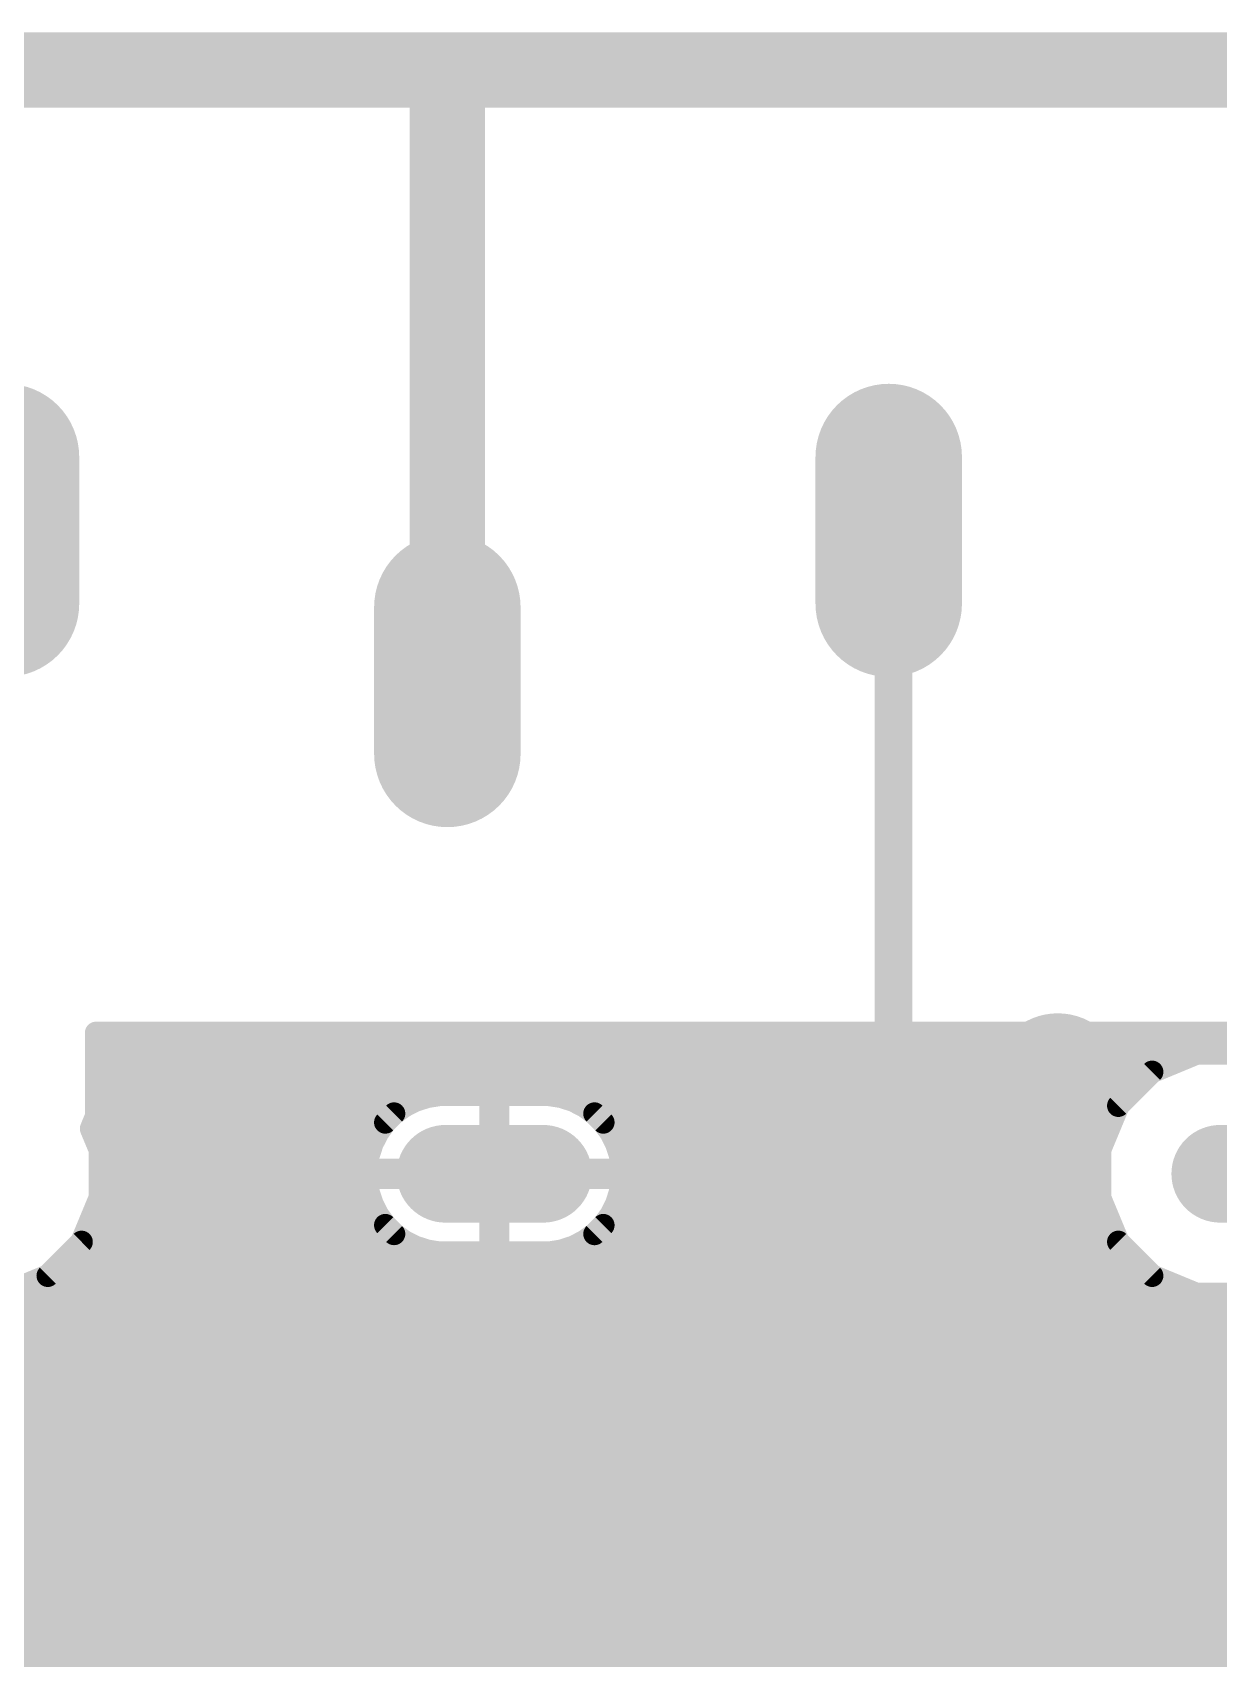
# Model space of a CAD drawing. Header units: millimetres. Extents: x 0 to 653, y 0 to 287.
# Drawn here: x 27.41 to 43.45, y 145.1 to 167.08 of the extents above; entities that cross this region are included whole.
import ezdxf

# ---------------------------------------------------------------- set-up
doc = ezdxf.new("R2010")
doc.units = ezdxf.units.MM
for name, color, linetype in [('16', 7, 'Continuous'), ('17', 7, 'Continuous'), ('18', 7, 'Continuous')]:
    doc.layers.add(name, color=color, linetype=linetype)

# ---------------------------------------------------------------- blocks, each defined once
blk = doc.blocks.new('LONGP100')
at = {"const_width": 1}
blk.add_lwpolyline([(-0.5, 0), (0.5, 0)], dxfattribs=at)
at = {"const_width": 0.5}
for points in [[(-0.5, 0.25, 1), (-0.5, -0.25)], [(0.5, -0.25, 1), (0.5, 0.25)]]:
    blk.add_lwpolyline(points, format="xyb", dxfattribs=at)
blk = doc.blocks.new('ROUNDV')
at = {"const_width": 0.5}
blk.add_lwpolyline([(0, -0.25, 1), (0, 0.25, 1), (0, -0.25)], format="xyb", dxfattribs=at)

msp = doc.modelspace()

# ---------------------------------------------------------------- linework, layer by layer
at = {"layer": '16'}
for points, const_width in [([(14.922, 166.573), (33.02, 166.573)], 1.016), ([(33.02, 166.573), (51.117, 166.573)], 1.016), ([(33.02, 158.318), (33.02, 166.573)], 1.016), ([(38.989, 160.35), (39.053, 160.286)], 0.406), ([(39.053, 160.286), (39.053, 152.92)], 0.508), ([(43.929, 153.555), (28.27, 153.555)], 0.305), ([(28.27, 153.555), (28.27, 152.424)], 0.305), ([(28.27, 153.479), (43.929, 153.479)], 0.305), ([(28.27, 153.174), (42.904, 153.174)], 0.305), ([(42.551, 153.028), (43.149, 153.276)], 0.305), ([(43.149, 153.276), (43.929, 153.276)], 0.305), ([(28.27, 152.869), (42.392, 152.869)], 0.305), ([(42.094, 152.571), (42.551, 153.028)], 0.305), ([(32.435, 152.563), (32.585, 152.639)], 0.305), ([(32.585, 152.639), (32.745, 152.691)], 0.305), ([(32.745, 152.691), (32.911, 152.717)], 0.305), ([(32.911, 152.717), (33.604, 152.717)], 0.305), ([(33.604, 152.717), (33.604, 151.701)], 0.305), ([(33.706, 151.701), (33.706, 152.717)], 0.305), ([(33.706, 152.717), (34.399, 152.717)], 0.305), ([(34.399, 152.717), (34.565, 152.691)], 0.305), ([(34.565, 152.691), (34.725, 152.639)], 0.305), ([(34.725, 152.639), (34.874, 152.563)], 0.305), ([(28.27, 152.424), (28.202, 152.26)], 0.305), ([(28.27, 152.565), (32.439, 152.565)], 0.305), ([(32.181, 152.345), (32.3, 152.464)], 0.305), ([(32.3, 152.464), (32.435, 152.563)], 0.305), ([(33.604, 152.565), (33.706, 152.565)], 0.305), ([(34.871, 152.565), (42.091, 152.565)], 0.305), ([(34.874, 152.563), (35.01, 152.464)], 0.305), ([(35.01, 152.464), (35.129, 152.345)], 0.305), ([(41.846, 151.974), (42.094, 152.571)], 0.305), ([(28.202, 152.26), (28.321, 151.974)], 0.305), ([(28.202, 152.26), (32.119, 152.26)], 0.305), ([(32.006, 152.06), (32.082, 152.209)], 0.305), ([(32.082, 152.209), (32.181, 152.345)], 0.305), ([(33.604, 152.26), (33.706, 152.26)], 0.305), ([(35.129, 152.345), (35.228, 152.209)], 0.305), ([(35.191, 152.26), (41.965, 152.26)], 0.305), ([(35.228, 152.209), (35.304, 152.06)], 0.305), ([(31.954, 151.9), (32.006, 152.06)], 0.305), ([(35.304, 152.06), (35.356, 151.9)], 0.305), ([(28.321, 151.974), (28.321, 151.327)], 0.305), ([(28.321, 151.955), (31.972, 151.955)], 0.305), ([(31.928, 151.734), (31.954, 151.9)], 0.305), ([(33.604, 151.955), (33.706, 151.955)], 0.305), ([(35.338, 151.955), (41.846, 151.955)], 0.305), ([(35.356, 151.9), (35.382, 151.734)], 0.305), ([(41.846, 151.327), (41.846, 151.974)], 0.305), ([(28.321, 151.65), (33.604, 151.65)], 0.305), ([(31.928, 151.701), (31.928, 151.734)], 0.305), ([(33.604, 151.701), (31.928, 151.701)], 0.305), ([(31.928, 151.566), (31.928, 151.599)], 0.305), ([(31.928, 151.599), (33.604, 151.599)], 0.305), ([(31.954, 151.4), (31.928, 151.566)], 0.305), ([(33.604, 151.599), (33.604, 151.701)], 0.305), ([(33.604, 151.701), (33.706, 151.701)], 0.305), ([(33.706, 151.599), (33.604, 151.599)], 0.305), ([(33.604, 151.599), (33.604, 150.583)], 0.305), ([(35.382, 151.701), (33.706, 151.701)], 0.305), ([(33.706, 151.701), (33.706, 151.599)], 0.305), ([(33.706, 151.65), (41.846, 151.65)], 0.305), ([(33.706, 151.599), (35.382, 151.599)], 0.305), ([(33.706, 150.583), (33.706, 151.599)], 0.305), ([(35.382, 151.566), (35.356, 151.4)], 0.305), ([(35.382, 151.734), (35.382, 151.701)], 0.305), ([(35.382, 151.599), (35.382, 151.566)], 0.305), ([(28.321, 151.327), (28.073, 150.729)], 0.305), ([(28.321, 151.345), (31.972, 151.345)], 0.305), ([(32.006, 151.241), (31.954, 151.4)], 0.305), ([(33.604, 151.345), (33.706, 151.345)], 0.305), ([(35.356, 151.4), (35.304, 151.241)], 0.305), ([(35.338, 151.345), (41.846, 151.345)], 0.305), ([(42.094, 150.729), (41.846, 151.327)], 0.305), ([(32.082, 151.091), (32.006, 151.241)], 0.305), ([(35.304, 151.241), (35.228, 151.091)], 0.305), ([(28.202, 151.041), (32.119, 151.041)], 0.305), ([(32.181, 150.955), (32.082, 151.091)], 0.305), ([(32.3, 150.836), (32.181, 150.955)], 0.305), ([(33.604, 151.041), (33.706, 151.041)], 0.305), ([(35.129, 150.955), (35.01, 150.836)], 0.305), ([(35.228, 151.091), (35.129, 150.955)], 0.305), ([(35.191, 151.041), (41.965, 151.041)], 0.305), ([(28.073, 150.729), (27.616, 150.272)], 0.305), ([(28.076, 150.736), (32.439, 150.736)], 0.305), ([(32.435, 150.738), (32.3, 150.836)], 0.305), ([(32.585, 150.662), (32.435, 150.738)], 0.305), ([(32.745, 150.61), (32.585, 150.662)], 0.305), ([(33.604, 150.736), (33.706, 150.736)], 0.305), ([(34.725, 150.662), (34.565, 150.61)], 0.305), ([(34.874, 150.738), (34.725, 150.662)], 0.305), ([(34.871, 150.736), (42.091, 150.736)], 0.305), ([(35.01, 150.836), (34.874, 150.738)], 0.305), ([(42.551, 150.272), (42.094, 150.729)], 0.305), ([(32.911, 150.583), (32.745, 150.61)], 0.305), ([(33.604, 150.583), (32.911, 150.583)], 0.305), ([(34.399, 150.583), (33.706, 150.583)], 0.305), ([(34.565, 150.61), (34.399, 150.583)], 0.305), ([(27.616, 150.272), (27.019, 150.025)], 0.305), ([(27.775, 150.431), (42.392, 150.431)], 0.305), ([(43.149, 150.025), (42.551, 150.272)], 0.305), ([(27.264, 150.126), (42.904, 150.126)], 0.305), ([(45.116, 150.025), (43.149, 150.025)], 0.305), ([(1.168, 149.821), (167.958, 149.821)], 0.305), ([(6.188, 149.517), (167.958, 149.517)], 0.305), ([(6.493, 149.212), (167.958, 149.212)], 0.305), ([(6.693, 148.907), (167.958, 148.907)], 0.305), ([(6.693, 148.602), (167.958, 148.602)], 0.305), ([(6.693, 148.297), (167.958, 148.297)], 0.305), ([(6.693, 147.993), (167.958, 147.993)], 0.305), ([(6.442, 147.688), (167.958, 147.688)], 0.305), ([(6.137, 147.383), (167.958, 147.383)], 0.305), ([(1.168, 147.078), (167.958, 147.078)], 0.305), ([(1.168, 146.773), (167.958, 146.773)], 0.305), ([(1.168, 146.469), (167.958, 146.469)], 0.305), ([(1.168, 146.164), (167.958, 146.164)], 0.305), ([(1.168, 145.859), (167.958, 145.859)], 0.305), ([(1.168, 145.554), (167.958, 145.554)], 0.305), ([(1.168, 145.249), (167.958, 145.249)], 0.305), ([(1.168, 144.945), (167.958, 144.945)], 0.305)]:
    msp.add_lwpolyline(points, dxfattribs=dict(at, const_width=const_width))
for points, const_width in [([(33.02, 166.319, -1), (33.02, 166.827)], 0.508), ([(32.766, 166.573, -1), (33.274, 166.573)], 0.508), ([(33.02, 166.827, -1), (33.02, 166.319)], 0.508), ([(38.917, 160.278, -1), (39.061, 160.421)], 0.203), ([(38.925, 160.286, -1), (39.179, 160.286)], 0.254), ([(39.124, 160.358, -1), (38.981, 160.214)], 0.203), ([(33.274, 158.318, -1), (32.766, 158.318)], 0.508), ([(28.27, 153.479, -1), (28.27, 153.631)], 0.152), ([(28.194, 153.555, -1), (28.346, 153.555)], 0.152), ([(28.27, 153.403, -1), (28.27, 153.555)], 0.152), ([(28.27, 153.098, -1), (28.27, 153.25)], 0.152), ([(42.904, 153.25, -1), (42.904, 153.098)], 0.152), ([(43.149, 153.2, -1), (43.149, 153.352)], 0.152), ([(43.12, 153.346, -1), (43.178, 153.205)], 0.152), ([(28.27, 152.793, -1), (28.27, 152.946)], 0.152), ([(39.179, 152.92, -1), (38.925, 152.92)], 0.254), ([(42.392, 152.946, -1), (42.392, 152.793)], 0.152), ([(42.58, 152.958, -1), (42.522, 153.099)], 0.152), ([(42.497, 153.082, -1), (42.605, 152.974)], 0.152), ([(32.609, 152.566, -1), (32.562, 152.711)], 0.152), ([(32.55, 152.707, -1), (32.62, 152.571)], 0.152), ([(32.757, 152.615, -1), (32.733, 152.766)], 0.152), ([(32.721, 152.763, -1), (32.768, 152.618)], 0.152), ([(32.911, 152.641, -1), (32.911, 152.793)], 0.152), ([(32.899, 152.792, -1), (32.923, 152.642)], 0.152), ([(33.528, 152.717, -1), (33.68, 152.717)], 0.152), ([(33.604, 152.793, -1), (33.604, 152.641)], 0.152), ([(33.63, 152.717, -1), (33.782, 152.717)], 0.152), ([(33.706, 152.641, -1), (33.706, 152.793)], 0.152), ([(34.387, 152.642, -1), (34.411, 152.792)], 0.152), ([(34.399, 152.793, -1), (34.399, 152.641)], 0.152), ([(34.542, 152.618, -1), (34.589, 152.763)], 0.152), ([(34.577, 152.766, -1), (34.553, 152.615)], 0.152), ([(34.69, 152.571, -1), (34.76, 152.707)], 0.152), ([(34.748, 152.711, -1), (34.701, 152.566)], 0.152), ([(28.27, 152.488, -1), (28.27, 152.641)], 0.152), ([(28.2, 152.453, -1), (28.341, 152.394)], 0.152), ([(32.344, 152.402, -1), (32.255, 152.526)], 0.152), ([(32.246, 152.518, -1), (32.353, 152.41)], 0.152), ([(32.47, 152.495, -1), (32.401, 152.63)], 0.152), ([(32.391, 152.624, -1), (32.48, 152.501)], 0.152), ([(32.439, 152.641, -1), (32.439, 152.488)], 0.152), ([(33.604, 152.488, -1), (33.604, 152.641)], 0.152), ([(33.706, 152.641, -1), (33.706, 152.488)], 0.152), ([(34.871, 152.488, -1), (34.871, 152.641)], 0.152), ([(34.83, 152.501, -1), (34.919, 152.624)], 0.152), ([(34.909, 152.63, -1), (34.84, 152.495)], 0.152), ([(34.956, 152.41, -1), (35.064, 152.518)], 0.152), ([(35.055, 152.526, -1), (34.966, 152.402)], 0.152), ([(42.148, 152.517, -1), (42.04, 152.625)], 0.152), ([(42.024, 152.6, -1), (42.164, 152.542)], 0.152), ([(42.091, 152.641, -1), (42.091, 152.488)], 0.152), ([(28.132, 152.231, -1), (28.273, 152.289)], 0.152), ([(28.202, 152.184, -1), (28.202, 152.336)], 0.152), ([(28.273, 152.231, -1), (28.132, 152.289)], 0.152), ([(28.346, 152.424, -1), (28.194, 152.424)], 0.152), ([(32.014, 152.244, -1), (32.15, 152.175)], 0.152), ([(32.235, 152.291, -1), (32.127, 152.399)], 0.152), ([(32.119, 152.39, -1), (32.242, 152.3)], 0.152), ([(32.119, 152.336, -1), (32.119, 152.184)], 0.152), ([(33.604, 152.184, -1), (33.604, 152.336)], 0.152), ([(33.706, 152.336, -1), (33.706, 152.184)], 0.152), ([(35.068, 152.3, -1), (35.191, 152.39)], 0.152), ([(35.183, 152.399, -1), (35.075, 152.291)], 0.152), ([(35.191, 152.184, -1), (35.191, 152.336)], 0.152), ([(35.16, 152.175, -1), (35.296, 152.244)], 0.152), ([(41.965, 152.336, -1), (41.965, 152.184)], 0.152), ([(32.074, 152.025, -1), (31.938, 152.094)], 0.152), ([(31.933, 152.083, -1), (32.078, 152.036)], 0.152), ([(32.144, 152.164, -1), (32.02, 152.254)], 0.152), ([(35.289, 152.254, -1), (35.166, 152.164)], 0.152), ([(35.232, 152.036, -1), (35.377, 152.083)], 0.152), ([(35.372, 152.094, -1), (35.236, 152.025)], 0.152), ([(28.245, 151.974, -1), (28.397, 151.974)], 0.152), ([(28.321, 151.879, -1), (28.321, 152.031)], 0.152), ([(28.391, 152.003, -1), (28.251, 151.944)], 0.152), ([(32.026, 151.876, -1), (31.882, 151.924)], 0.152), ([(31.879, 151.912, -1), (32.029, 151.888)], 0.152), ([(31.972, 152.031, -1), (31.972, 151.879)], 0.152), ([(33.604, 151.879, -1), (33.604, 152.031)], 0.152), ([(33.706, 152.031, -1), (33.706, 151.879)], 0.152), ([(35.338, 151.879, -1), (35.338, 152.031)], 0.152), ([(35.281, 151.888, -1), (35.431, 151.912)], 0.152), ([(35.428, 151.924, -1), (35.283, 151.876)], 0.152), ([(41.77, 151.974, -1), (41.923, 151.974)], 0.152), ([(41.917, 151.944, -1), (41.776, 152.003)], 0.152), ([(41.846, 152.031, -1), (41.846, 151.879)], 0.152), ([(28.321, 151.574, -1), (28.321, 151.726)], 0.152), ([(31.852, 151.734, -1), (32.004, 151.734)], 0.152), ([(31.928, 151.625, -1), (31.928, 151.777)], 0.152), ([(32.003, 151.722, -1), (31.852, 151.746)], 0.152), ([(32.004, 151.701, -1), (31.852, 151.701)], 0.152), ([(31.852, 151.599, -1), (32.004, 151.599)], 0.152), ([(31.928, 151.523, -1), (31.928, 151.676)], 0.152), ([(31.852, 151.554, -1), (32.003, 151.578)], 0.152), ([(33.528, 151.701, -1), (33.68, 151.701)], 0.152), ([(33.604, 151.625, -1), (33.604, 151.777)], 0.152), ([(33.68, 151.701, -1), (33.528, 151.701)], 0.152), ([(33.604, 151.523, -1), (33.604, 151.676)], 0.152), ([(33.528, 151.599, -1), (33.68, 151.599)], 0.152), ([(33.604, 151.777, -1), (33.604, 151.625)], 0.152), ([(33.604, 151.726, -1), (33.604, 151.574)], 0.152), ([(33.604, 151.676, -1), (33.604, 151.523)], 0.152), ([(33.706, 151.625, -1), (33.706, 151.777)], 0.152), ([(33.63, 151.701, -1), (33.782, 151.701)], 0.152), ([(33.706, 151.574, -1), (33.706, 151.726)], 0.152), ([(33.782, 151.701, -1), (33.63, 151.701)], 0.152), ([(33.706, 151.523, -1), (33.706, 151.676)], 0.152), ([(33.63, 151.599, -1), (33.782, 151.599)], 0.152), ([(33.706, 151.777, -1), (33.706, 151.625)], 0.152), ([(33.706, 151.676, -1), (33.706, 151.523)], 0.152), ([(35.306, 151.734, -1), (35.458, 151.734)], 0.152), ([(35.458, 151.701, -1), (35.306, 151.701)], 0.152), ([(35.306, 151.599, -1), (35.458, 151.599)], 0.152), ([(35.458, 151.746, -1), (35.307, 151.722)], 0.152), ([(35.307, 151.578, -1), (35.458, 151.554)], 0.152), ([(35.382, 151.777, -1), (35.382, 151.625)], 0.152), ([(35.382, 151.676, -1), (35.382, 151.523)], 0.152), ([(41.846, 151.726, -1), (41.846, 151.574)], 0.152), ([(28.321, 151.269, -1), (28.321, 151.422)], 0.152), ([(28.251, 151.356, -1), (28.391, 151.298)], 0.152), ([(32.004, 151.566, -1), (31.852, 151.566)], 0.152), ([(31.882, 151.377, -1), (32.026, 151.424)], 0.152), ([(32.029, 151.412, -1), (31.879, 151.388)], 0.152), ([(31.972, 151.422, -1), (31.972, 151.269)], 0.152), ([(33.68, 151.599, -1), (33.528, 151.599)], 0.152), ([(33.604, 151.269, -1), (33.604, 151.422)], 0.152), ([(33.782, 151.599, -1), (33.63, 151.599)], 0.152), ([(33.706, 151.422, -1), (33.706, 151.269)], 0.152), ([(35.338, 151.269, -1), (35.338, 151.422)], 0.152), ([(35.431, 151.388, -1), (35.281, 151.412)], 0.152), ([(35.283, 151.424, -1), (35.428, 151.377)], 0.152), ([(35.458, 151.566, -1), (35.306, 151.566)], 0.152), ([(41.776, 151.298, -1), (41.917, 151.356)], 0.152), ([(41.846, 151.422, -1), (41.846, 151.269)], 0.152), ([(28.397, 151.327, -1), (28.245, 151.327)], 0.152), ([(31.938, 151.206, -1), (32.074, 151.275)], 0.152), ([(32.078, 151.264, -1), (31.933, 151.217)], 0.152), ([(35.377, 151.217, -1), (35.232, 151.264)], 0.152), ([(35.236, 151.275, -1), (35.372, 151.206)], 0.152), ([(41.923, 151.327, -1), (41.77, 151.327)], 0.152), ([(28.202, 150.964, -1), (28.202, 151.117)], 0.152), ([(32.02, 151.046, -1), (32.144, 151.136)], 0.152), ([(32.15, 151.126, -1), (32.014, 151.056)], 0.152), ([(32.127, 150.901, -1), (32.235, 151.009)], 0.152), ([(32.119, 151.117, -1), (32.119, 150.964)], 0.152), ([(32.242, 151, -1), (32.119, 150.91)], 0.152), ([(33.604, 150.964, -1), (33.604, 151.117)], 0.152), ([(33.706, 151.117, -1), (33.706, 150.964)], 0.152), ([(35.191, 150.91, -1), (35.068, 151)], 0.152), ([(35.075, 151.009, -1), (35.183, 150.901)], 0.152), ([(35.191, 150.964, -1), (35.191, 151.117)], 0.152), ([(35.296, 151.056, -1), (35.16, 151.126)], 0.152), ([(35.166, 151.136, -1), (35.289, 151.046)], 0.152), ([(41.965, 151.117, -1), (41.965, 150.964)], 0.152), ([(28.144, 150.7, -1), (28.003, 150.758)], 0.152), ([(28.076, 150.66, -1), (28.076, 150.812)], 0.152), ([(28.02, 150.783, -1), (28.127, 150.675)], 0.152), ([(32.255, 150.775, -1), (32.344, 150.898)], 0.152), ([(32.353, 150.89, -1), (32.246, 150.783)], 0.152), ([(32.401, 150.67, -1), (32.47, 150.806)], 0.152), ([(32.48, 150.799, -1), (32.391, 150.676)], 0.152), ([(32.439, 150.812, -1), (32.439, 150.66)], 0.152), ([(32.562, 150.589, -1), (32.609, 150.734)], 0.152), ([(33.604, 150.66, -1), (33.604, 150.812)], 0.152), ([(33.706, 150.812, -1), (33.706, 150.66)], 0.152), ([(34.701, 150.734, -1), (34.748, 150.589)], 0.152), ([(34.871, 150.66, -1), (34.871, 150.812)], 0.152), ([(34.919, 150.676, -1), (34.83, 150.799)], 0.152), ([(34.84, 150.806, -1), (34.909, 150.67)], 0.152), ([(35.064, 150.783, -1), (34.956, 150.89)], 0.152), ([(34.966, 150.898, -1), (35.055, 150.775)], 0.152), ([(42.04, 150.675, -1), (42.148, 150.783)], 0.152), ([(42.164, 150.758, -1), (42.024, 150.7)], 0.152), ([(42.091, 150.812, -1), (42.091, 150.66)], 0.152), ([(32.62, 150.729, -1), (32.55, 150.594)], 0.152), ([(32.733, 150.534, -1), (32.757, 150.685)], 0.152), ([(32.768, 150.682, -1), (32.721, 150.537)], 0.152), ([(32.911, 150.507, -1), (32.911, 150.66)], 0.152), ([(32.923, 150.659, -1), (32.899, 150.508)], 0.152), ([(33.68, 150.583, -1), (33.528, 150.583)], 0.152), ([(33.604, 150.66, -1), (33.604, 150.507)], 0.152), ([(33.706, 150.507, -1), (33.706, 150.66)], 0.152), ([(33.782, 150.583, -1), (33.63, 150.583)], 0.152), ([(34.411, 150.508, -1), (34.387, 150.659)], 0.152), ([(34.399, 150.66, -1), (34.399, 150.507)], 0.152), ([(34.589, 150.537, -1), (34.542, 150.682)], 0.152), ([(34.553, 150.685, -1), (34.577, 150.534)], 0.152), ([(34.76, 150.594, -1), (34.69, 150.729)], 0.152), ([(27.67, 150.218, -1), (27.562, 150.326)], 0.152), ([(27.587, 150.342, -1), (27.645, 150.202)], 0.152), ([(27.775, 150.355, -1), (27.775, 150.507)], 0.152), ([(42.392, 150.507, -1), (42.392, 150.355)], 0.152), ([(42.522, 150.202, -1), (42.58, 150.342)], 0.152), ([(42.605, 150.326, -1), (42.497, 150.218)], 0.152), ([(42.904, 150.202, -1), (42.904, 150.05)], 0.152), ([(43.149, 149.948, -1), (43.149, 150.101)], 0.152), ([(43.178, 150.095, -1), (43.12, 149.954)], 0.152)]:
    msp.add_lwpolyline(points, format="xyb", dxfattribs=dict(at, const_width=const_width))

# ---------------------------------------------------------------- block references
at = {"layer": '17', "xscale": -1.9812, "yscale": 1.9812, "rotation": 270}
for p in [(27.051, 160.35), (27.051, 160.35), (38.989, 160.35), (38.989, 160.35), (33.02, 158.318), (33.02, 158.318)]:
    msp.add_blockref('LONGP100', p, dxfattribs=at)
at = {"layer": '17', "xscale": -1.3208, "yscale": 1.3208}
for p in [(33.655, 151.65), (33.655, 151.65), (44.133, 151.65), (44.133, 151.65)]:
    msp.add_blockref('LONGP100', p, dxfattribs=at)
at = {"layer": '18', "xscale": -1.8, "yscale": 1.8, "rotation": 180}
msp.add_blockref('ROUNDV', (41.275, 152.92), dxfattribs=at)
msp.add_blockref('ROUNDV', (41.275, 152.92), dxfattribs=at)

doc.saveas('drawing.dxf')
